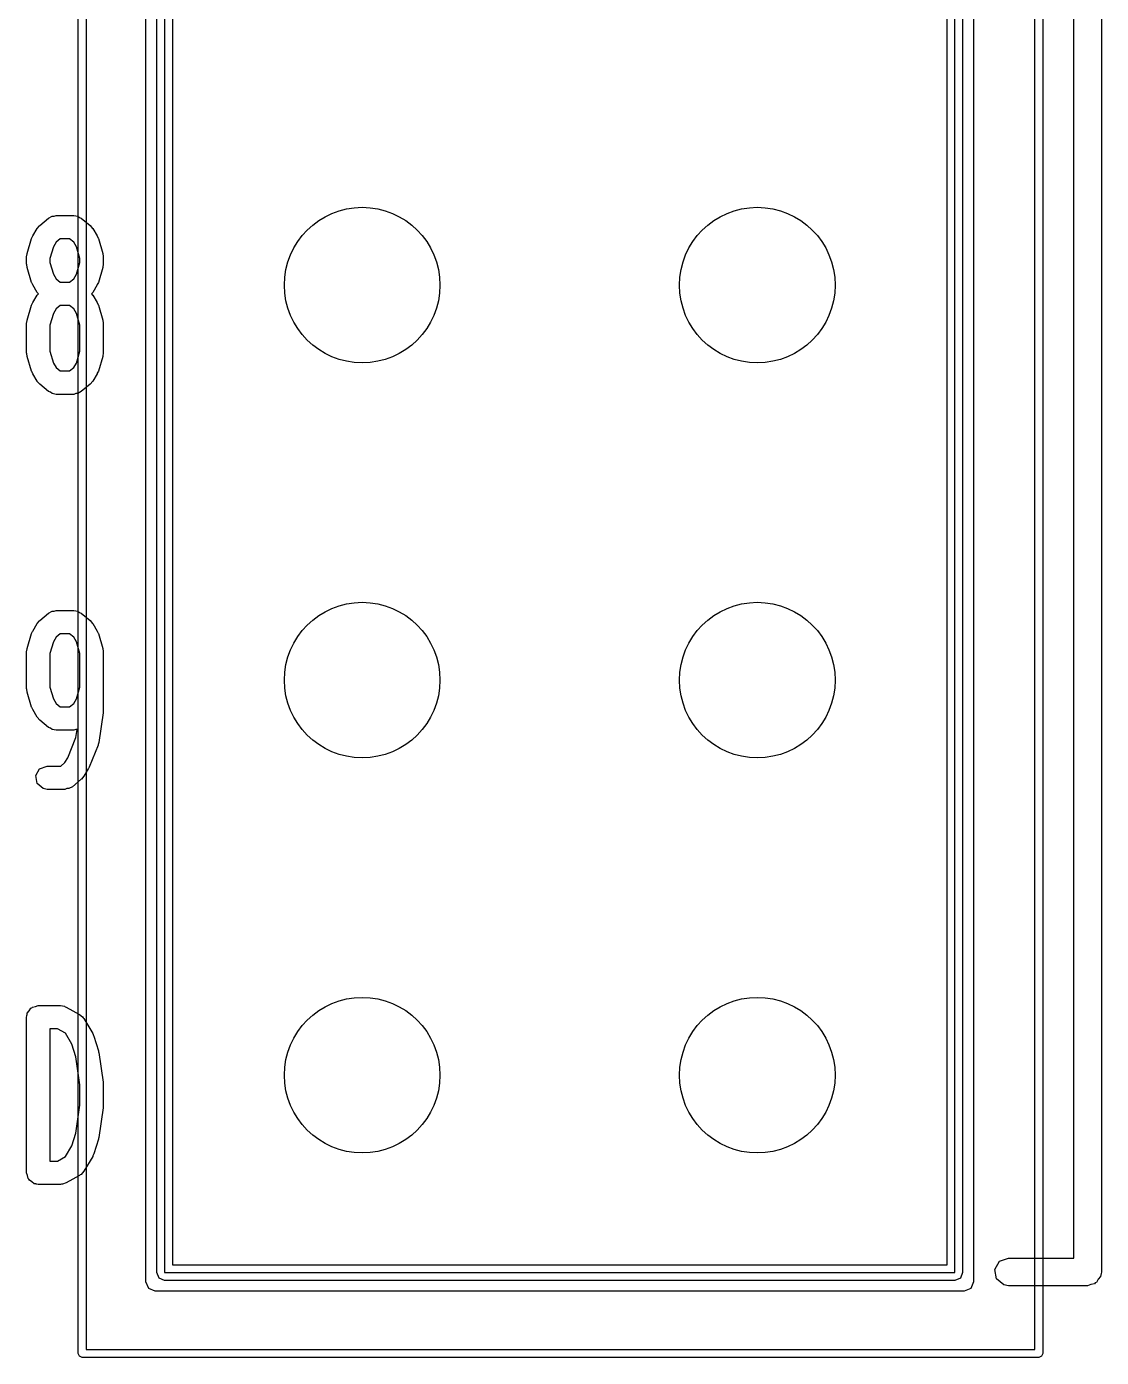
# Model space of a CAD drawing. Extents: x 3.67 to 6.5, y -4.53 to -1.6.
# Drawn here: x 5.8885 to 6.1605, y -3.2185 to -2.8816 of the extents above; entities that cross this region are included whole.
import ezdxf

# ---------------------------------------------------------------- set-up
doc = ezdxf.new("R2010")
doc.units = 0
doc.header["$MEASUREMENT"] = 0
doc.layers.add('BLACK', color=7, linetype='CONTINUOUS')

msp = doc.modelspace()

# ---------------------------------------------------------------- linework, layer by layer
at = {"layer": 'BLACK', "linetype": 'CONTINUOUS'}
for p, q in [((5.90157, -3.21752), (5.90157, -2.17618)), ((6.14567, -2.17618), (6.14567, -3.21752)), ((5.90354, -2.17717), (5.90354, -3.21654)), ((6.1437, -3.21654), (6.1437, -2.17717)), ((6.12815, -2.19469), (6.12815, -3.19941)), ((6.12146, -3.19508), (6.12146, -2.19902)), ((6.12343, -3.19705), (6.12343, -2.19705)), ((6.12539, -2.19705), (6.12539, -3.19705)), ((5.92146, -3.19705), (5.92146, -2.24705)), ((5.92539, -2.24786), (5.92539, -3.19508)), ((5.9187, -3.19941), (5.9187, -2.29705)), ((5.92343, -2.29941), (5.92343, -3.19705)), ((6.16051, -2.34646), (6.16051, -3.19685)), ((6.15351, -3.19335), (6.15351, -2.34996)), ((5.89181, -2.93199), (5.89406, -2.93012)), ((5.89406, -2.93012), (5.89495, -2.92961)), ((5.89495, -2.92961), (5.89547, -2.92961)), ((5.89547, -2.92961), (5.89595, -2.92943)), ((5.89595, -2.92943), (5.90045, -2.92943)), ((5.90045, -2.92943), (5.90146, -2.92961)), ((5.90146, -2.92961), (5.90185, -2.92994)), ((5.90185, -2.92994), (5.90234, -2.93012)), ((5.90234, -2.93012), (5.90459, -2.93199)), ((5.89004, -2.93462), (5.89117, -2.93274)), ((5.89117, -2.93274), (5.89179, -2.93202)), ((5.89179, -2.93202), (5.89181, -2.93199)), ((5.90459, -2.93199), (5.9052, -2.93272)), ((5.9052, -2.93272), (5.90523, -2.93274)), ((5.90523, -2.93274), (5.90636, -2.93462)), ((5.88862, -2.93904), (5.88975, -2.93529)), ((5.88975, -2.93529), (5.89002, -2.93475)), ((5.89002, -2.93475), (5.89004, -2.93462)), ((5.8953, -2.93734), (5.8944, -2.94032)), ((5.89598, -2.93621), (5.8953, -2.93734)), ((5.89702, -2.93534), (5.89598, -2.93621)), ((5.89938, -2.93534), (5.89702, -2.93534)), ((5.90043, -2.93621), (5.89938, -2.93534)), ((5.9011, -2.93734), (5.90043, -2.93621)), ((5.902, -2.94032), (5.9011, -2.93734)), ((5.90636, -2.93462), (5.90657, -2.93518)), ((5.90657, -2.93518), (5.90665, -2.93529)), ((5.90665, -2.93529), (5.90778, -2.93904)), ((5.8885, -2.93989), (5.88863, -2.93914)), ((5.8885, -2.94176), (5.8885, -2.93989)), ((5.88863, -2.93914), (5.88862, -2.93904)), ((5.8944, -2.94032), (5.8944, -2.94133)), ((5.902, -2.94133), (5.902, -2.94032)), ((5.90778, -2.93904), (5.90787, -2.93978)), ((5.90787, -2.93978), (5.9079, -2.93989)), ((5.9079, -2.93989), (5.9079, -2.94176)), ((5.88853, -2.94186), (5.8885, -2.94176)), ((5.88862, -2.94261), (5.88853, -2.94186)), ((5.88975, -2.94636), (5.88862, -2.94261)), ((5.8944, -2.94133), (5.8953, -2.94431)), ((5.9011, -2.94431), (5.902, -2.94133)), ((5.90778, -2.94261), (5.90665, -2.94636)), ((5.9079, -2.94176), (5.90777, -2.9425)), ((5.90777, -2.9425), (5.90778, -2.94261)), ((5.88983, -2.94647), (5.88975, -2.94636)), ((5.89004, -2.94703), (5.88983, -2.94647)), ((5.89117, -2.9489), (5.89004, -2.94703)), ((5.8953, -2.94431), (5.89598, -2.94544)), ((5.89598, -2.94544), (5.89702, -2.94631)), ((5.89702, -2.94631), (5.89938, -2.94631)), ((5.89938, -2.94631), (5.90043, -2.94544)), ((5.90043, -2.94544), (5.9011, -2.94431)), ((5.90636, -2.94703), (5.90523, -2.9489)), ((5.90638, -2.9469), (5.90636, -2.94703)), ((5.90665, -2.94636), (5.90638, -2.9469)), ((5.89004, -2.95149), (5.89117, -2.94962)), ((5.8912, -2.94893), (5.89117, -2.9489)), ((5.89117, -2.94962), (5.89148, -2.94926)), ((5.89148, -2.94926), (5.8912, -2.94893)), ((5.90523, -2.9489), (5.90492, -2.94926)), ((5.90492, -2.94926), (5.9052, -2.94959)), ((5.9052, -2.94959), (5.90523, -2.94962)), ((5.90523, -2.94962), (5.90636, -2.95149)), ((5.88862, -2.95591), (5.88975, -2.95216)), ((5.88975, -2.95216), (5.89002, -2.95162)), ((5.89002, -2.95162), (5.89004, -2.95149)), ((5.8953, -2.95421), (5.8944, -2.95719)), ((5.89598, -2.95308), (5.8953, -2.95421)), ((5.89702, -2.95221), (5.89598, -2.95308)), ((5.89938, -2.95221), (5.89702, -2.95221)), ((5.90043, -2.95308), (5.89938, -2.95221)), ((5.9011, -2.95421), (5.90043, -2.95308)), ((5.902, -2.95719), (5.9011, -2.95421)), ((5.90636, -2.95149), (5.90657, -2.95205)), ((5.90657, -2.95205), (5.90665, -2.95216)), ((5.90665, -2.95216), (5.90778, -2.95591)), ((5.8885, -2.95676), (5.88863, -2.95602)), ((5.8885, -2.96426), (5.8885, -2.95676)), ((5.88863, -2.95602), (5.88862, -2.95591)), ((5.8944, -2.95719), (5.8944, -2.96382)), ((5.902, -2.96382), (5.902, -2.95719)), ((5.90778, -2.95591), (5.90787, -2.95666)), ((5.90787, -2.95666), (5.9079, -2.95676)), ((5.9079, -2.95676), (5.9079, -2.96426)), ((5.88853, -2.96436), (5.8885, -2.96426)), ((5.88862, -2.96511), (5.88853, -2.96436)), ((5.8944, -2.96382), (5.8953, -2.9668)), ((5.9011, -2.9668), (5.902, -2.96382)), ((5.9079, -2.96426), (5.90777, -2.965)), ((5.88975, -2.96886), (5.88862, -2.96511)), ((5.8953, -2.9668), (5.89598, -2.96793)), ((5.90042, -2.96793), (5.9011, -2.9668)), ((5.90778, -2.96511), (5.90665, -2.96886)), ((5.90777, -2.965), (5.90778, -2.96511)), ((5.88983, -2.96896), (5.88975, -2.96886)), ((5.89004, -2.96953), (5.88983, -2.96896)), ((5.89117, -2.9714), (5.89004, -2.96953)), ((5.89598, -2.96793), (5.89702, -2.9688)), ((5.89702, -2.9688), (5.89938, -2.9688)), ((5.89938, -2.9688), (5.90042, -2.96793)), ((5.90636, -2.96953), (5.90523, -2.9714)), ((5.90638, -2.96939), (5.90636, -2.96953)), ((5.90665, -2.96886), (5.90638, -2.96939)), ((5.8912, -2.97142), (5.89117, -2.9714)), ((5.89181, -2.97215), (5.8912, -2.97142)), ((5.89406, -2.97403), (5.89181, -2.97215)), ((5.89455, -2.9742), (5.89406, -2.97403)), ((5.89494, -2.97453), (5.89455, -2.9742)), ((5.89595, -2.97471), (5.89494, -2.97453)), ((5.90093, -2.97453), (5.90045, -2.97471)), ((5.90145, -2.97453), (5.90093, -2.97453)), ((5.90234, -2.97403), (5.90145, -2.97453)), ((5.90459, -2.97215), (5.90234, -2.97403)), ((5.90461, -2.97212), (5.90459, -2.97215)), ((5.90523, -2.9714), (5.90461, -2.97212)), ((5.90045, -2.97471), (5.89595, -2.97471)), ((5.89181, -3.03199), (5.89406, -3.03012)), ((5.89406, -3.03012), (5.89495, -3.02961)), ((5.89495, -3.02961), (5.89547, -3.02961)), ((5.89547, -3.02961), (5.89595, -3.02943)), ((5.89595, -3.02943), (5.90045, -3.02943)), ((5.90045, -3.02943), (5.90146, -3.02961)), ((5.90146, -3.02961), (5.90185, -3.02994)), ((5.90185, -3.02994), (5.90234, -3.03012)), ((5.90234, -3.03012), (5.90459, -3.03199)), ((5.88975, -3.03529), (5.89002, -3.03475)), ((5.89002, -3.03475), (5.89004, -3.03462)), ((5.89004, -3.03462), (5.89117, -3.03274)), ((5.89117, -3.03274), (5.89179, -3.03202)), ((5.89179, -3.03202), (5.89181, -3.03199)), ((5.90459, -3.03199), (5.9052, -3.03272)), ((5.9052, -3.03272), (5.90523, -3.03274)), ((5.90523, -3.03274), (5.90636, -3.03462)), ((5.90636, -3.03462), (5.90657, -3.03518)), ((5.90657, -3.03518), (5.90665, -3.03529)), ((5.88862, -3.03904), (5.88975, -3.03529)), ((5.8953, -3.03734), (5.8944, -3.04032)), ((5.89598, -3.03621), (5.8953, -3.03734)), ((5.89702, -3.03534), (5.89598, -3.03621)), ((5.89938, -3.03534), (5.89702, -3.03534)), ((5.90043, -3.03621), (5.89938, -3.03534)), ((5.9011, -3.03734), (5.90043, -3.03621)), ((5.902, -3.04032), (5.9011, -3.03734)), ((5.90665, -3.03529), (5.90778, -3.03904)), ((5.8885, -3.03989), (5.88863, -3.03914)), ((5.8885, -3.04926), (5.8885, -3.03989)), ((5.88863, -3.03914), (5.88862, -3.03904)), ((5.8944, -3.04032), (5.8944, -3.04883)), ((5.902, -3.04883), (5.902, -3.04032)), ((5.90778, -3.03904), (5.90787, -3.03978)), ((5.90787, -3.03978), (5.9079, -3.03989)), ((5.9079, -3.03989), (5.9079, -3.05488)), ((5.88853, -3.04936), (5.8885, -3.04926)), ((5.88862, -3.05011), (5.88853, -3.04936)), ((5.88975, -3.05386), (5.88862, -3.05011)), ((5.8944, -3.04883), (5.8953, -3.05181)), ((5.8953, -3.05181), (5.89598, -3.05294)), ((5.90043, -3.05294), (5.9011, -3.05181)), ((5.9011, -3.05181), (5.902, -3.04883)), ((5.88983, -3.05397), (5.88975, -3.05386)), ((5.89004, -3.05453), (5.88983, -3.05397)), ((5.89117, -3.0564), (5.89004, -3.05453)), ((5.89598, -3.05294), (5.89702, -3.05381)), ((5.89702, -3.05381), (5.89938, -3.05381)), ((5.89938, -3.05381), (5.90043, -3.05294)), ((5.90787, -3.05532), (5.90674, -3.06282)), ((5.9079, -3.05488), (5.90785, -3.0552)), ((5.90785, -3.0552), (5.90787, -3.05532)), ((5.8912, -3.05643), (5.89117, -3.0564)), ((5.89181, -3.05715), (5.8912, -3.05643)), ((5.89406, -3.05903), (5.89181, -3.05715)), ((5.89455, -3.0592), (5.89406, -3.05903)), ((5.89494, -3.05953), (5.89455, -3.0592)), ((5.89595, -3.05971), (5.89494, -3.05953)), ((5.90045, -3.05971), (5.89595, -3.05971)), ((5.89892, -3.06669), (5.90096, -3.0616)), ((5.90093, -3.05953), (5.90045, -3.05971)), ((5.90127, -3.05954), (5.90093, -3.05953)), ((5.90096, -3.0616), (5.90127, -3.05954)), ((5.90657, -3.06348), (5.90432, -3.0691)), ((5.90674, -3.06282), (5.90657, -3.06334)), ((5.90657, -3.06334), (5.90657, -3.06348)), ((5.8918, -3.06949), (5.8937, -3.0688)), ((5.8937, -3.0688), (5.89713, -3.0688)), ((5.89713, -3.0688), (5.89818, -3.06793)), ((5.89818, -3.06793), (5.89892, -3.06669)), ((5.89079, -3.07124), (5.8918, -3.06949)), ((5.89114, -3.07323), (5.89079, -3.07124)), ((5.90234, -3.07215), (5.90009, -3.07403)), ((5.90236, -3.07212), (5.90234, -3.07215)), ((5.90298, -3.0714), (5.90236, -3.07212)), ((5.90411, -3.06953), (5.90298, -3.0714)), ((5.90413, -3.0694), (5.90411, -3.06953)), ((5.90432, -3.0691), (5.90413, -3.0694)), ((5.89269, -3.07453), (5.89114, -3.07323)), ((5.8937, -3.07471), (5.89269, -3.07453)), ((5.8982, -3.07471), (5.8937, -3.07471)), ((5.89868, -3.07453), (5.8982, -3.07471)), ((5.8992, -3.07453), (5.89868, -3.07453)), ((5.90009, -3.07403), (5.8992, -3.07453)), ((5.89073, -3.1297), (5.89145, -3.12943)), ((5.89145, -3.12943), (5.89708, -3.12943)), ((5.89708, -3.12943), (5.89809, -3.12961)), ((5.8885, -3.13239), (5.88857, -3.132)), ((5.8885, -3.17176), (5.8885, -3.13239)), ((5.88854, -3.13187), (5.88861, -3.13176)), ((5.88857, -3.132), (5.88854, -3.13187)), ((5.88861, -3.13176), (5.88868, -3.13138)), ((5.88868, -3.13138), (5.88917, -3.13079)), ((5.88917, -3.13079), (5.88955, -3.13012)), ((5.88955, -3.13012), (5.8898, -3.13003)), ((5.8898, -3.13003), (5.88997, -3.12983)), ((5.88997, -3.12983), (5.89073, -3.1297)), ((5.89809, -3.12961), (5.89827, -3.12977)), ((5.89827, -3.12977), (5.89851, -3.12981)), ((5.89851, -3.12981), (5.90188, -3.13168)), ((5.90188, -3.13168), (5.90268, -3.13233)), ((5.90268, -3.13233), (5.90278, -3.13257)), ((5.90278, -3.13257), (5.90298, -3.13274)), ((5.90298, -3.13274), (5.90523, -3.13649)), ((5.8944, -3.13534), (5.8944, -3.1688)), ((5.89631, -3.13534), (5.8944, -3.13534)), ((5.89832, -3.13646), (5.89631, -3.13534)), ((5.89998, -3.13921), (5.89832, -3.13646)), ((5.90094, -3.14241), (5.89998, -3.13921)), ((5.90523, -3.13649), (5.90545, -3.13705)), ((5.90545, -3.13705), (5.90553, -3.13716)), ((5.90553, -3.13716), (5.90665, -3.14091)), ((5.902, -3.14948), (5.90094, -3.14241)), ((5.90665, -3.14091), (5.90669, -3.14122)), ((5.90669, -3.14122), (5.90674, -3.14132)), ((5.90674, -3.14132), (5.90787, -3.14882)), ((5.902, -3.15466), (5.902, -3.14948)), ((5.90787, -3.14882), (5.90786, -3.14915)), ((5.90786, -3.14915), (5.9079, -3.14926)), ((5.9079, -3.14926), (5.9079, -3.15488)), ((5.90094, -3.16174), (5.902, -3.15466)), ((5.90787, -3.15532), (5.90674, -3.16282)), ((5.9079, -3.15488), (5.90785, -3.1552)), ((5.90785, -3.1552), (5.90787, -3.15532)), ((5.89998, -3.16493), (5.90094, -3.16174)), ((5.90665, -3.16323), (5.90553, -3.16698)), ((5.90674, -3.16282), (5.90665, -3.16311)), ((5.90665, -3.16311), (5.90665, -3.16323)), ((5.89832, -3.16768), (5.89998, -3.16493)), ((5.8944, -3.1688), (5.89631, -3.1688)), ((5.89631, -3.1688), (5.89832, -3.16768)), ((5.90523, -3.16765), (5.90298, -3.1714)), ((5.90526, -3.16752), (5.90523, -3.16765)), ((5.90553, -3.16698), (5.90526, -3.16752)), ((5.88876, -3.17248), (5.8885, -3.17176)), ((5.88889, -3.17323), (5.88876, -3.17248)), ((5.8891, -3.1734), (5.88889, -3.17323)), ((5.90188, -3.17246), (5.89851, -3.17434)), ((5.90206, -3.17226), (5.90188, -3.17246)), ((5.90231, -3.17218), (5.90206, -3.17226)), ((5.90298, -3.1714), (5.90231, -3.17218)), ((5.88919, -3.17365), (5.8891, -3.1734)), ((5.88985, -3.17404), (5.88919, -3.17365)), ((5.89044, -3.17453), (5.88985, -3.17404)), ((5.89082, -3.1746), (5.89044, -3.17453)), ((5.89094, -3.17466), (5.89082, -3.1746)), ((5.89107, -3.17464), (5.89094, -3.17466)), ((5.89145, -3.17471), (5.89107, -3.17464)), ((5.89708, -3.17471), (5.89145, -3.17471)), ((5.8973, -3.17463), (5.89708, -3.17471)), ((5.89754, -3.17467), (5.8973, -3.17463)), ((5.89851, -3.17434), (5.89754, -3.17467)), ((6.13476, -3.19417), (6.13701, -3.19335)), ((6.13701, -3.19335), (6.15351, -3.19335)), ((5.92539, -3.19508), (6.12146, -3.19508)), ((6.13356, -3.19624), (6.13476, -3.19417)), ((6.13398, -3.1986), (6.13356, -3.19624)), ((6.16051, -3.19685), (6.16043, -3.19731)), ((5.91939, -3.20108), (5.9187, -3.19941)), ((5.92203, -3.19844), (5.92146, -3.19705)), ((5.92343, -3.19902), (5.92203, -3.19844)), ((5.92343, -3.19705), (6.12343, -3.19705)), ((6.12343, -3.19902), (5.92343, -3.19902)), ((6.12482, -3.19844), (6.12343, -3.19902)), ((6.12539, -3.19705), (6.12482, -3.19844)), ((6.12815, -3.19941), (6.12746, -3.20108)), ((6.13581, -3.20014), (6.13398, -3.1986)), ((6.13701, -3.20035), (6.13581, -3.20014)), ((6.15786, -3.20004), (6.15701, -3.20035)), ((6.15876, -3.19988), (6.15786, -3.20004)), ((6.15896, -3.19964), (6.15876, -3.19988)), ((6.15926, -3.19953), (6.15896, -3.19964)), ((6.15971, -3.19874), (6.15926, -3.19953)), ((6.1603, -3.19805), (6.15971, -3.19874)), ((6.16038, -3.19759), (6.1603, -3.19805)), ((6.16045, -3.19746), (6.16038, -3.19759)), ((6.16043, -3.19731), (6.16045, -3.19746)), ((5.92106, -3.20177), (5.91939, -3.20108)), ((6.12579, -3.20177), (5.92106, -3.20177)), ((6.12746, -3.20108), (6.12579, -3.20177)), ((6.15701, -3.20035), (6.13701, -3.20035)), ((5.90354, -3.21654), (6.1437, -3.21654)), ((5.90186, -3.21822), (5.90157, -3.21752)), ((5.90256, -3.2185), (5.90186, -3.21822)), ((6.14469, -3.2185), (5.90256, -3.2185)), ((6.14538, -3.21822), (6.14469, -3.2185)), ((6.14567, -3.21752), (6.14538, -3.21822))]:
    msp.add_line(p, q, dxfattribs=at)
at = {"layer": 'BLACK'}
for centre in [(5.97343, -2.94705), (6.07343, -2.94705), (5.97343, -3.04705), (6.07343, -3.04705), (5.97343, -3.14705), (6.07343, -3.14705)]:
    msp.add_circle(centre, 0.01969, dxfattribs=at)

doc.saveas('drawing.dxf')
